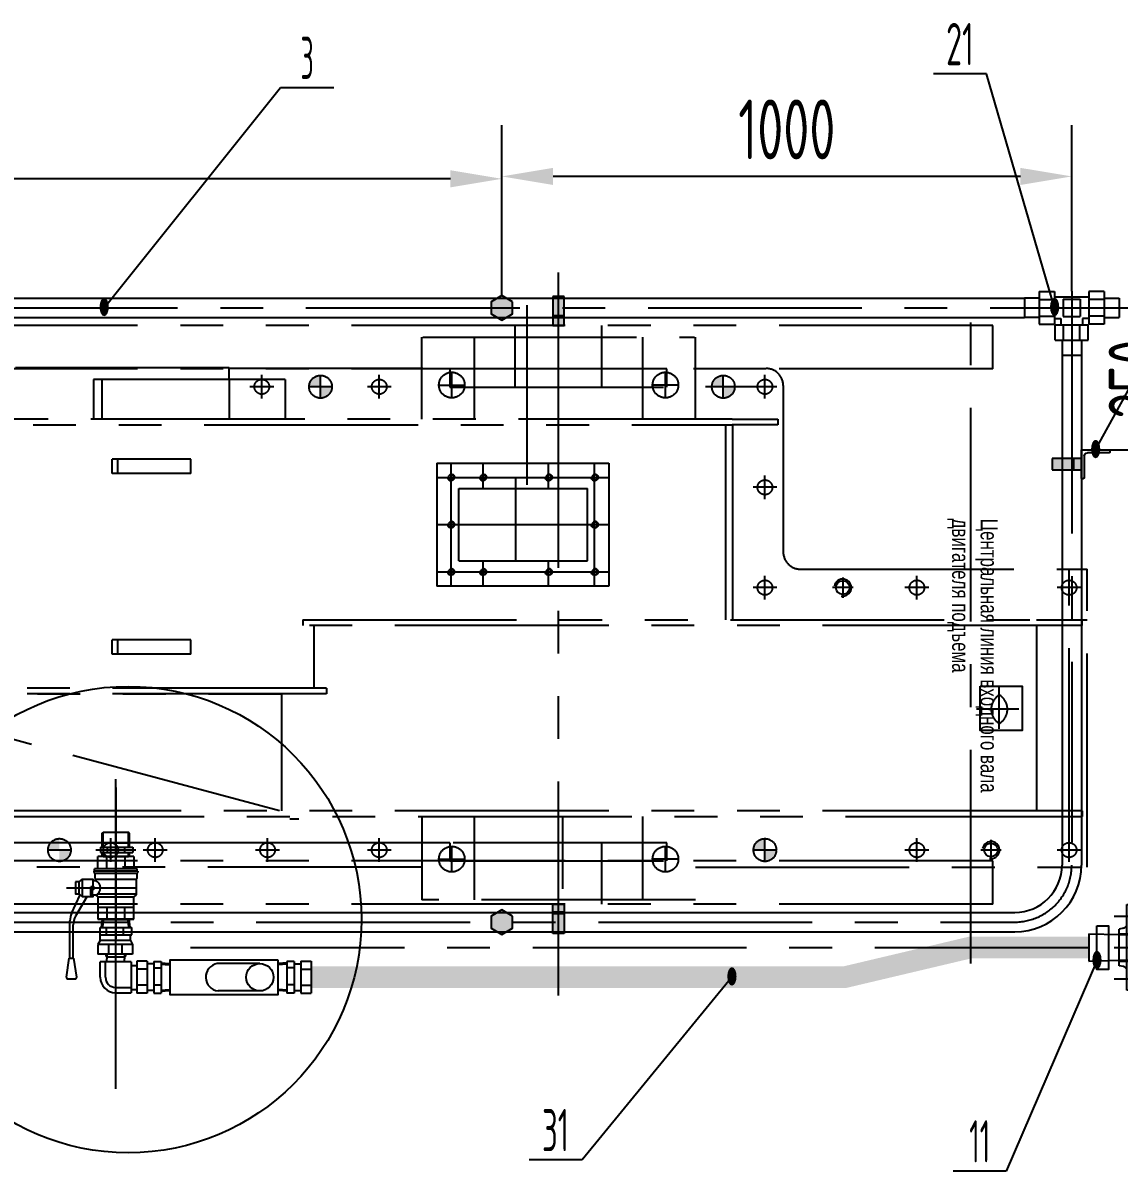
# Model space of a CAD drawing. Header units: millimetres. Extents: x -318 to 12282, y 0 to 8910.
# Drawn here: x 3794 to 5716, y 2776 to 4791 of the extents above; entities that cross this region are included whole.
import ezdxf
from ezdxf.enums import TextEntityAlignment as Align

# ---------------------------------------------------------------- set-up
doc = ezdxf.new("R2010")
doc.units = ezdxf.units.MM
doc.header["$LTSCALE"] = 300
for name, pattern in [('F', [0.75, 0.5, -0.25]), ('G', [2, 1.25, -0.25, 0.25, -0.25]), ('K', [2.5, 1.25, -0.25, 0.25, -0.25, 0.25, -0.25])]:
    doc.linetypes.add(name, pattern=pattern)
for name, color, linetype in [('01', 7, 'Continuous'), ('02', 1, 'Continuous'), ('04', 2, 'F'), ('05', 4, 'G'), ('07', 6, 'K'), ('08', 1, 'Continuous'), ('11', 3, 'Continuous')]:
    doc.layers.add(name, color=color, linetype=linetype)
doc.styles.get("Standard").update_dxf_attribs({"font": 'isocp', "width": 0.707, "bigfont": 'intecad.shx'})
doc.dimstyles.new('INTE', dxfattribs={"dimscale": 30, "dimtxt": 3.5, "dimasz": 3, "dimexe": 3, "dimexo": 0, "dimgap": 1, "dimtad": 1, "dimdec": 3, "dimdsep": 46, "dimtxsty": 'Standard', "dimcen": 0, "dimclrd": 1, "dimclre": 1, "dimclrt": 3, "dimaunit": 1, "dimadec": 4, "dimazin": 0, "dimtfac": 1, "dimtdec": 3, "dimtmove": 0, "dimatfit": 0, "dimfxl": 1, "dimarcsym": 0})

# ---------------------------------------------------------------- blocks, each defined once
blk = doc.blocks.new('*U20', base_point=(-35764, -246.9))
at = {"layer": '01'}
blk.add_circle((-35764, -246.9), 12, dxfattribs=at)
at = {"layer": '02'}
blk.add_arc((-35764, -246.9), 15, 260, 170, dxfattribs=at)
at = {"layer": '05'}
for p, q in [((-35764, -228.9), (-35764, -264.9)), ((-35746, -246.9), (-35782, -246.9))]:
    blk.add_line(p, q, dxfattribs=at)
blk = doc.blocks.new('*U19', base_point=(508.3, 1060.8))
at = {"layer": '01'}
blk.add_circle((508.3, 1060.8), 4.8, dxfattribs=at)
at = {"layer": '02'}
blk.add_arc((508.3, 1060.8), 6, 260, 170, dxfattribs=at)
blk = doc.blocks.new('4')
at = {"layer": '01'}
for p, q in [((-33.7, -16.2), (-32.1, -8.6)), ((-32.1, -8.6), (32.1, -8.6)), ((33.7, -16.2), (32.1, -8.6)), ((-75, -22.6), (75, -22.6)), ((-75, -38.6), (-75, -22.6)), ((-75, -38.6), (75, -38.6)), ((-42, -40.6), (-42, -38.6)), ((42, -38.6), (42, -40.6)), ((75, -22.6), (75, -38.6)), ((-42, -40.6), (42, -40.6))]:
    blk.add_line(p, q, dxfattribs=at)
for centre, start, end in [((-41.5, -14.6), 270, 348.2101), ((41.5, -14.6), 191.7899, 270)]:
    blk.add_arc(centre, 8, start, end, dxfattribs=at)
at = {"layer": '04', "color": 2, "linetype": 'F'}
for p, q in [((-24, -8.6), (-24, -40.6)), ((-22.5, -8.6), (-22.5, -40.6)), ((22.5, -8.6), (22.5, -40.6)), ((24, -8.6), (24, -40.6))]:
    blk.add_line(p, q, dxfattribs=at)
at = {"layer": '05', "color": 4, "linetype": 'G'}
for p, q in [((-55, 0), (-55, -55.8)), ((0, 0), (0, -55.8)), ((55, 0), (55, -55.8))]:
    blk.add_line(p, q, dxfattribs=at)
blk = doc.blocks.new('*U38')
at = {"layer": '01'}
for p, q in [((-57, 28.8), (-57, -28.8)), ((-57, 28.8), (-30, 28.8)), ((-30, 28.8), (-30, -28.8)), ((57, 28.8), (30, 28.8)), ((30, 28.8), (30, -28.8)), ((57, 28.8), (57, -28.8)), ((-57, 17), (-83, 17)), ((-83, 17), (-83, -17)), ((-57, 14.4), (-30, 14.4)), ((30, 19), (-30, 19)), ((-15, 15), (-15, -15)), ((-15, 15), (15, 15)), ((15, 15), (15, -15)), ((57, 14.4), (30, 14.4)), ((57, 17), (83, 17)), ((83, 17), (83, -17)), ((-57, -17), (-83, -17)), ((-57, -14.4), (-30, -14.4)), ((-30, -19), (-19, -19)), ((-19, -19), (-19, -30)), ((-15, -15), (15, -15)), ((30, -19), (19, -19)), ((19, -19), (19, -30)), ((57, -14.4), (30, -14.4)), ((57, -17), (83, -17)), ((-57, -28.8), (-30, -28.8)), ((-28.8, -30), (28.8, -30)), ((-28.8, -57), (-28.8, -30)), ((-14.4, -57), (-14.4, -30)), ((14.4, -57), (14.4, -30)), ((28.8, -57), (28.8, -30)), ((57, -28.8), (30, -28.8)), ((-28.8, -57), (28.8, -57)), ((-17, -57), (-17, -83)), ((17, -57), (17, -83)), ((-17, -83), (17, -83))]:
    blk.add_line(p, q, dxfattribs=at)
at = {"layer": '05'}
for p, q in [((0, 29), (0, -88)), ((-88, 0), (88, 0))]:
    blk.add_line(p, q, dxfattribs=at)
blk = doc.blocks.new('*U21')
at = {"layer": '01'}
for p, q in [((0, 50), (0, 0)), ((0, 50), (3.4, 50)), ((5, 10.5), (5, 48.4)), ((0, 0), (50, 0)), ((48.5, 5), (10.5, 5)), ((50, 0), (50, 3.5))]:
    blk.add_line(p, q, dxfattribs=at)
for centre, radius, start, end in [((3.4, 48.4), 1.65, 0.2621, 90), ((10.5, 10.5), 5.5, 180, 269.8782), ((48.5, 3.5), 1.52, 0, 90)]:
    blk.add_arc(centre, radius, start, end, dxfattribs=at)
blk = doc.blocks.new('*D55')
at = {"layer": '08', "color": 1, "lineweight": -2}
for p, q in [((5721.5, 4291.1), (5923.3, 4291.1)), ((5833.3, 4201.1), (5833.3, 4131.7)), ((5700.5, 4041.7), (5923.3, 4041.7))]:
    blk.add_line(p, q, dxfattribs=at)
at = {"layer": '08', "color": 1}
for points in [[(5818.3, 4201.1), (5848.3, 4201.1), (5833.3, 4291.1)], [(5818.3, 4131.7), (5848.3, 4131.7), (5833.3, 4041.7)]]:
    blk.add_solid(points, dxfattribs=at)
at = {"layer": 'Defpoints', "color": 0}
for p in [(5721.5, 4291.1), (5700.5, 4041.7), (5833.3, 4041.7)]:
    blk.add_point(p, dxfattribs=at)
at = {"layer": '08', "color": 3, "insert": (5750.7, 4166.4), "char_height": 105, "attachment_point": 5, "rotation": 90}
blk.add_mtext('250', dxfattribs=at)
blk = doc.blocks.new('*D56')
at = {"layer": '08', "color": 1, "lineweight": -2}
for p, q in [((4633.8, 4312.5), (4633.8, 4611.7)), ((5633.5, 4320.1), (5633.5, 4611.7)), ((5543.5, 4521.7), (4723.8, 4521.7))]:
    blk.add_line(p, q, dxfattribs=at)
at = {"layer": '08', "color": 1}
for points in [[(4723.8, 4536.7), (4723.8, 4506.7), (4633.8, 4521.7)], [(5543.5, 4536.7), (5543.5, 4506.7), (5633.5, 4521.7)]]:
    blk.add_solid(points, dxfattribs=at)
at = {"layer": 'Defpoints', "color": 0}
for p in [(4633.8, 4521.7), (4633.8, 4312.5), (5633.5, 4320.1)]:
    blk.add_point(p, dxfattribs=at)
at = {"layer": '08', "color": 3, "insert": (5133.7, 4604.2), "char_height": 105, "attachment_point": 5}
blk.add_mtext('1000', dxfattribs=at)
blk = doc.blocks.new('*D57')
at = {"layer": '08', "color": 1, "lineweight": -2}
for p, q in [((2090, 4312.5), (2090, 4607.5)), ((4633.8, 4312.5), (4633.8, 4607.5)), ((4543.8, 4517.5), (2180, 4517.5))]:
    blk.add_line(p, q, dxfattribs=at)
at = {"layer": '08', "color": 1}
for points in [[(2180, 4532.5), (2180, 4502.5), (2090, 4517.5)], [(4543.8, 4532.5), (4543.8, 4502.5), (4633.8, 4517.5)]]:
    blk.add_solid(points, dxfattribs=at)
at = {"layer": 'Defpoints', "color": 0}
for p in [(2090, 4517.5), (2090, 4312.5), (4633.8, 4312.5)]:
    blk.add_point(p, dxfattribs=at)
at = {"layer": '08', "color": 3, "insert": (3361.9, 4600), "char_height": 105, "attachment_point": 5}
blk.add_mtext('2544', dxfattribs=at)

msp = doc.modelspace()

# ---------------------------------------------------------------- hatches: boundary and pattern name
at = {"layer": '01'}
h = msp.add_hatch(color=256, dxfattribs=at)
h.paths.add_polyline_path([(4652.4271, 4301.8165), (4641.5623, 4308.0893), (4626.1318, 4308.0893), (4615.267, 4301.8165), (4615.267, 4291.0893), (4652.4271, 4291.0893)])
h.paths.add_polyline_path([(4652.4271, 4291.0893), (4615.267, 4291.0893), (4615.267, 4280.3621), (4626.1318, 4274.0893), (4641.5623, 4274.0893), (4652.4271, 4280.3621)])
h.paths.add_polyline_path([(4633.847, 4312.5437), (4626.1318, 4308.0893), (4641.5623, 4308.0893)])
h.paths.add_polyline_path([(4641.5623, 4274.0893), (4626.1318, 4274.0893), (4633.847, 4269.6349)])
h = msp.add_hatch(color=256, dxfattribs=at)
h.paths.add_polyline_path([(4743.055, 4273.8393), (4723.055, 4273.8393), (4723.055, 4259.8393), (4743.055, 4259.8393)])
h.paths.add_polyline_path([(4743.055, 4310.8393), (4723.055, 4310.8393), (4723.055, 4276.8393), (4743.055, 4276.8393)])
h.paths.add_polyline_path([(4743.055, 4276.8393), (4723.055, 4276.8393), (4723.055, 4273.8393), (4743.055, 4273.8393)])
h = msp.add_hatch(color=256, dxfattribs=at)
h.paths.add_polyline_path([(5636.455, 4006.703), (5650.455, 4006.703), (5650.455, 4026.703), (5636.455, 4026.703)])
h.paths.add_polyline_path([(5633.455, 4006.703), (5633.455, 4026.703), (5599.455, 4026.703), (5599.455, 4006.703)])
h.paths.add_polyline_path([(5633.455, 4006.703), (5636.455, 4006.703), (5636.455, 4026.703), (5633.455, 4026.703)])
h = msp.add_hatch(color=256, dxfattribs=at)
h.paths.add_polyline_path([(4743.055, 3230.3393), (4743.055, 3244.3393), (4723.055, 3244.3393), (4723.055, 3230.3393)])
h.paths.add_polyline_path([(4723.055, 3193.3393), (4743.055, 3193.3393), (4743.055, 3227.3393), (4723.055, 3227.3393)])
h.paths.add_polyline_path([(4743.055, 3227.3393), (4743.055, 3230.3393), (4723.055, 3230.3393), (4723.055, 3227.3393)])
h = msp.add_hatch(color=256, dxfattribs=at)
h.paths.add_polyline_path([(4652.4271, 3223.8165), (4641.5623, 3230.0893), (4626.1318, 3230.0893), (4615.267, 3223.8165), (4615.267, 3213.0893), (4652.4271, 3213.0893)])
h.paths.add_polyline_path([(4652.4271, 3213.0893), (4615.267, 3213.0893), (4615.267, 3202.3621), (4626.1318, 3196.0893), (4641.5623, 3196.0893), (4652.4271, 3202.3621)])
h.paths.add_polyline_path([(4633.847, 3234.5437), (4626.1318, 3230.0893), (4641.5623, 3230.0893)])
h.paths.add_polyline_path([(4641.5623, 3196.0893), (4626.1318, 3196.0893), (4633.847, 3191.6349)])
at = {"layer": '07', "linetype": 'K'}
h = msp.add_hatch(color=6, dxfattribs=at)
h.paths.add_polyline_path([(4315.855, 4132.5893), (4315.855, 4152.5893), (4335.855, 4152.5893, -0.414213562)])
h.paths.add_polyline_path([(4315.855, 4152.5893), (4295.855, 4152.5893, -0.414213562), (4315.855, 4172.5893)])
h = msp.add_hatch(color=6, dxfattribs=at)
h.paths.add_polyline_path([(5022.355, 4132.5893), (5022.355, 4152.5893), (5042.355, 4152.5893, -0.414213562)])
h.paths.add_polyline_path([(5022.355, 4152.5893), (5002.355, 4152.5893, -0.414213562), (5022.355, 4172.5893)])
h = msp.add_hatch(color=6, dxfattribs=at)
h.paths.add_polyline_path([(3877.855, 3339.5893), (3857.855, 3339.5893), (3857.855, 3319.5893, 0.414213562)])
h.paths.add_polyline_path([(3857.855, 3359.5893, 0.414213562), (3837.855, 3339.5893), (3857.855, 3339.5893)])
h = msp.add_hatch(color=6, dxfattribs=at)
h.paths.add_polyline_path([(5095.355, 3319.5893), (5095.355, 3339.5893), (5115.355, 3339.5893, -0.414213562)])
h.paths.add_polyline_path([(5095.355, 3339.5893), (5075.355, 3339.5893, -0.414213562), (5095.355, 3359.5893)])

# ---------------------------------------------------------------- linework, layer by layer
for p, q in [((3988.5114, 3328.0393), (3925.0028, 3328.0393)), ((3925.0028, 3306.6393), (3925.0028, 3328.0393)), ((3940.88, 3306.6393), (3940.88, 3328.0393)), ((3972.6342, 3328.0393), (3972.6342, 3306.6393)), ((3988.5114, 3328.0393), (3988.5114, 3306.6393)), ((3994.3805, 3306.6393), (3919.1337, 3306.6393)), ((3919.1337, 3302.4107), (3919.1337, 3306.6393)), ((3994.3805, 3302.4107), (3994.3805, 3306.6393)), ((3892.7673, 3283.492), (3898.3375, 3288.4695)), ((3916.4409, 3285.9144), (3916.4409, 3274.9305)), ((3995.2571, 3302.4107), (3918.2571, 3302.4107)), ((3918.2571, 3302.4107), (3918.2571, 3299.9384)), ((3918.2571, 3299.9384), (3920.0134, 3298.1821)), ((3993.5008, 3298.1821), (3920.0134, 3298.1821)), ((3920.0134, 3298.1821), (3920.0134, 3289.5464)), ((3920.0134, 3289.5464), (3921.3131, 3288.2467)), ((3921.3131, 3288.2467), (3992.2011, 3288.2467)), ((3921.3131, 3288.2467), (3921.3131, 3285.9144)), ((3993.5008, 3289.5464), (3992.2011, 3288.2467)), ((3992.2011, 3288.2467), (3992.2011, 3260.9245)), ((3993.5008, 3298.1821), (3995.2571, 3299.9384)), ((3993.5008, 3298.1821), (3993.5008, 3289.5464)), ((3995.2571, 3302.4107), (3995.2571, 3299.9384)), ((3916.4409, 3274.9305), (3912.7128, 3274.9305)), ((3912.7128, 3274.9305), (3912.7128, 3257.6092)), ((3915.106, 3270.7689), (3915.106, 3260.1642)), ((3879.1742, 3228.2767), (3894.5026, 3261.036)), ((3906.1913, 3257.6092), (3886.149, 3223.2841)), ((3892.7673, 3262.5866), (3898.3375, 3257.6092)), ((3915.106, 3261.6357), (3912.7128, 3261.6357)), ((3921.761, 3260.4767), (3925.0028, 3257.2348)), ((3924.3195, 3262.7071), (3992.2011, 3262.7071)), ((3925.0028, 3257.2348), (3988.5114, 3257.2348)), ((3925.0028, 3257.2348), (3925.0028, 3218.0393)), ((3992.2011, 3260.9245), (3988.5114, 3257.2348)), ((3988.5114, 3218.0393), (3988.5114, 3257.2348)), ((3925.0028, 3239.4393), (3988.5114, 3239.4393)), ((3940.88, 3239.4393), (3940.88, 3218.0393)), ((3972.6342, 3218.0393), (3972.6342, 3239.4393)), ((3876.3467, 3149.9936), (3876.3467, 3215.5624)), ((3882.056, 3149.9936), (3882.056, 3208.157)), ((3925.0028, 3218.0393), (3988.5114, 3218.0393)), ((3988.0147, 3218.0393), (3925.4995, 3218.0393)), ((3870.2869, 3116.7), (3875.0393, 3149.9936)), ((3875.0393, 3149.9936), (3883.3634, 3149.9936)), ((3888.1158, 3116.7), (3883.3634, 3149.9936)), ((3873.2568, 3113.2761), (3885.1459, 3113.2761))]:
    msp.add_line(p, q)
for points in [[(3916.4409, 3260.1642), (3916.4409, 3257.6092), (3898.3375, 3257.6092), (3898.3375, 3288.4695), (3916.4409, 3288.4695), (3916.4409, 3285.9144)], [(3916.4409, 3285.9144), (3921.3131, 3285.9144)], [(3921.3131, 3260.1642), (3912.7128, 3260.1642), (3912.7128, 3274.9305)]]:
    msp.add_lwpolyline(points)
for points in [[(3885.8045, 3283.492), (3885.8045, 3262.5866), (3892.7673, 3262.5866), (3892.7673, 3283.492)], [(3915.106, 3274.9305), (3915.106, 3270.7689), (3917.953, 3270.7689), (3917.953, 3274.9305)]]:
    msp.add_lwpolyline(points, close=True)
for centre, radius, start, end in [((3915.5985, 3273.0393), 14.0863, 293.9342017, 66.0657983), ((3906.3467, 3215.5624), 30, 154.9246566, 180), ((3912.056, 3208.157), 30, 149.719451, 180), ((3873.2568, 3116.2761), 3, 171.8763811, 270), ((3885.1459, 3116.2761), 3, 270, 8.1236189)]:
    msp.add_arc(centre, radius, start, end)
at = {"layer": '01'}
for p, q in [((1890.255, 4308.0893), (4651.4549, 4308.0893)), ((4641.5623, 4308.0893), (5550.455, 4308.0893)), ((4678.4549, 3980.5691), (4678.4549, 4295.5893)), ((4743.055, 4310.8393), (4723.055, 4310.8393)), ((4723.055, 4310.8393), (4723.055, 4259.8393)), ((4743.055, 4259.8393), (4743.055, 4310.8393)), ((1890.255, 4274.0893), (4651.4549, 4274.0893)), ((4641.5623, 4274.0893), (5550.455, 4274.0893)), ((4743.055, 4276.8393), (4723.055, 4276.8393)), ((4743.055, 4273.8393), (4723.055, 4273.8393)), ((4723.055, 4259.8393), (4743.055, 4259.8393)), ((5616.455, 4217.0893), (5616.455, 3313.0893)), ((5650.455, 4217.0893), (5650.455, 3313.0893)), ((5650.455, 4026.703), (5599.455, 4026.703)), ((5599.455, 4026.703), (5599.455, 4006.703)), ((5633.455, 4026.703), (5633.455, 4006.703)), ((5636.455, 4026.703), (5636.455, 4006.703)), ((5650.455, 4006.703), (5650.455, 4026.703)), ((5599.455, 4006.703), (5650.455, 4006.703)), ((3930.1647, 3344.5393), (3930.1647, 3335.5393)), ((3941.746, 3344.5393), (3941.746, 3335.5393)), ((3971.7682, 3344.5393), (3971.7682, 3335.5393)), ((3986.7793, 3344.5393), (3986.7793, 3335.5393)), ((4723.055, 3244.3393), (4743.055, 3244.3393)), ((4723.055, 3193.3393), (4723.055, 3244.3393)), ((4743.055, 3244.3393), (4743.055, 3193.3393)), ((1890.255, 3230.0893), (5533.455, 3230.0893)), ((4743.055, 3230.3393), (4723.055, 3230.3393)), ((4743.055, 3227.3393), (4723.055, 3227.3393)), ((3929.2316, 3190.7712), (3929.2316, 3203.5678)), ((3931.7571, 3217.562), (3981.7571, 3217.562)), ((3933.1325, 3218.0393), (3980.3817, 3218.0393)), ((3940.6317, 3190.7712), (3940.6317, 3203.5678)), ((3970.1844, 3190.7712), (3970.1844, 3203.5678)), ((3984.9607, 3190.7712), (3984.9607, 3203.5678)), ((1890.255, 3196.0893), (5533.455, 3196.0893)), ((3929.444, 3180.7568), (3929.444, 3190.7712)), ((3982.496, 3180.7568), (3982.496, 3190.7712)), ((4743.055, 3193.3393), (4723.055, 3193.3393)), ((5663.5316, 3192.7253), (5663.5316, 3144.7253)), ((5663.5316, 3192.7253), (5716.4223, 3191.2253)), ((3929.444, 3180.7568), (3925.1053, 3173.7432)), ((3986.1355, 3173.7432), (3925.1053, 3173.7432)), ((3925.1053, 3173.7432), (3925.1053, 3157.0088)), ((3982.496, 3180.7568), (3929.444, 3180.7568)), ((3944.2038, 3173.7432), (3944.2038, 3157.0088)), ((3967.037, 3173.7432), (3967.037, 3157.0088)), ((3982.496, 3180.7568), (3986.1355, 3173.7432)), ((3986.1355, 3173.7432), (3986.1355, 3157.0088)), ((3986.1355, 3157.0088), (3925.1053, 3157.0088)), ((3929.4293, 3116.2292), (3929.4293, 3143.2292)), ((3983.4293, 3143.2292), (3929.4293, 3143.2292)), ((3938.6629, 3116.2292), (3938.6629, 3143.2292)), ((3939.3293, 3157.0088), (3939.3293, 3153.5063)), ((3939.3293, 3153.5063), (3941.1293, 3151.7063)), ((3940.8408, 3143.2292), (3940.8408, 3148.6463)), ((3971.7293, 3151.7063), (3941.1293, 3151.7063)), ((3973.5293, 3153.5063), (3971.7293, 3151.7063)), ((3972.0177, 3143.2292), (3972.0177, 3148.6463)), ((3973.5293, 3157.0088), (3973.5293, 3153.5063)), ((3983.4293, 3143.2292), (3983.4293, 3089.2292)), ((4011.6937, 3144.2884), (3993.6937, 3144.2884)), ((4023.2925, 3144.0938), (4036.0891, 3144.0938)), ((4269.5607, 3144.0938), (4256.764, 3144.0938)), ((4281.1595, 3144.2884), (4299.1595, 3144.2884)), ((5663.5316, 3144.7253), (5716.4223, 3146.2253)), ((3993.6937, 3136.3597), (3983.4293, 3136.3597)), ((4011.6937, 3130.2588), (3993.6937, 3130.2588)), ((4023.2925, 3139.6146), (4011.6937, 3139.6146)), ((4023.2925, 3132.6936), (4036.0891, 3132.6936)), ((4209.5038, 3140.2292), (4134.5039, 3140.2292)), ((4269.5607, 3132.6936), (4256.764, 3132.6936)), ((4269.5607, 3139.6146), (4281.1595, 3139.6146)), ((4281.1595, 3130.2588), (4299.1595, 3130.2588)), ((4023.2925, 3103.141), (4036.0891, 3103.141)), ((4269.5607, 3103.141), (4256.764, 3103.141)), ((3956.4293, 3098.4629), (3983.4293, 3098.4629)), ((3956.4293, 3089.2292), (3983.4293, 3089.2292)), ((3993.6937, 3094.0862), (3983.4293, 3094.0862)), ((4011.6937, 3102.1996), (3993.6937, 3102.1996)), ((4011.6937, 3088.17), (3993.6937, 3088.17)), ((4023.2925, 3093.0765), (4011.6937, 3093.0765)), ((4023.2925, 3088.3647), (4036.0891, 3088.3647)), ((4209.5038, 3092.2292), (4136.0424, 3092.2292)), ((4269.5607, 3088.3647), (4256.764, 3088.3647)), ((4269.5607, 3093.0765), (4281.1595, 3093.0765)), ((4281.1595, 3102.1996), (4299.1595, 3102.1996)), ((4281.1595, 3088.17), (4299.1595, 3088.17))]:
    msp.add_line(p, q, dxfattribs=at)
at = {"layer": '01', "color": 7, "linetype": 'Continuous'}
for p, q in [((4261.95, 3394.0576), (4277.9883, 3394.0576)), ((3932.7571, 3369.0393), (3934.7571, 3371.0393)), ((3932.7571, 3344.5393), (3932.7571, 3369.0393)), ((3934.7571, 3371.0393), (3978.7571, 3371.0393)), ((3980.7571, 3369.0393), (3978.7571, 3371.0393)), ((3980.7571, 3344.5393), (3980.7571, 3369.0393)), ((3930.1647, 3344.5393), (3986.7793, 3344.5393)), ((3934.7571, 3352.0393), (3978.7571, 3352.0393)), ((3930.1647, 3335.5393), (3986.7793, 3335.5393)), ((3932.7571, 3328.0393), (3932.7571, 3335.5393)), ((3934.7571, 3328.0393), (3978.7571, 3328.0393)), ((3980.7571, 3328.0393), (3980.7571, 3335.5393)), ((3929.2316, 3203.5678), (3984.9607, 3203.5678)), ((3931.8589, 3203.5678), (3933.14, 3218.2109)), ((3978.7571, 3218.0393), (3934.7571, 3218.0393)), ((3935.1012, 3218.0393), (3978.413, 3218.0393)), ((3981.6553, 3203.5678), (3980.3742, 3218.2109)), ((3929.2316, 3190.7712), (3984.9607, 3190.7712)), ((3941.1293, 3151.7063), (3941.1293, 3148.6463)), ((3971.7293, 3151.7063), (3971.7293, 3148.6463)), ((3993.6937, 3144.2884), (3993.6937, 3088.17)), ((4011.6937, 3144.2884), (4011.6937, 3088.17)), ((4023.2925, 3144.0938), (4023.2925, 3088.3647)), ((4036.0891, 3144.0938), (4036.0891, 3088.3647)), ((4256.764, 3144.0938), (4256.764, 3088.3647)), ((4269.5607, 3144.0938), (4269.5607, 3088.3647)), ((4281.1595, 3144.2884), (4281.1595, 3088.17)), ((4299.1595, 3144.2884), (4299.1595, 3088.17)), ((4036.0891, 3141.4665), (4050.7322, 3140.1854)), ((4256.764, 3141.4665), (4242.1209, 3140.1854)), ((4036.0891, 3091.67), (4050.7322, 3092.9511)), ((4256.764, 3091.67), (4242.1209, 3092.9511))]:
    msp.add_line(p, q, dxfattribs=at)
at = {"layer": '01'}
for points in [[(4652.4271, 4301.8165), (4633.847, 4312.5437), (4615.267, 4301.8165), (4615.267, 4280.3621), (4633.847, 4269.6349), (4652.4271, 4280.3621)], [(4652.4271, 4301.8165), (4633.847, 4312.5437), (4615.267, 4301.8165), (4615.267, 4280.3621), (4633.847, 4269.6349), (4652.4271, 4280.3621)], [(5472.8171, 3627.0076), (5546.3625, 3627.0076), (5546.3625, 3549.3295), (5472.8171, 3549.3295)], [(4652.4271, 3223.8165), (4633.847, 3234.5437), (4615.267, 3223.8165), (4615.267, 3202.3621), (4633.847, 3191.6349), (4652.4271, 3202.3621)], [(4652.4271, 3223.8165), (4633.847, 3234.5437), (4615.267, 3223.8165), (4615.267, 3202.3621), (4633.847, 3191.6349), (4652.4271, 3202.3621)], [(5677.7669, 3206.4697), (5697.949, 3206.4697), (5697.949, 3130.0094), (5677.7669, 3130.0094)], [(4241.4266, 3146.2292), (4051.4266, 3146.2292), (4051.4266, 3086.2292), (4241.4266, 3086.2292)]]:
    msp.add_lwpolyline(points, close=True, dxfattribs=at)
at = {"layer": '01', "const_width": 38}
msp.add_lwpolyline([(4299.1595, 3116.2292), (5234.4968, 3116.2292), (5456.355, 3168.7253), (5663.5316, 3168.7253)], dxfattribs=at)
at = {"layer": '01'}
msp.add_circle((4209.5038, 3116.2292), 24, dxfattribs=at)
for centre, radius, start, end in [((5533.455, 3313.0893), 117, 270, 0), ((5533.455, 3313.0893), 83, 270, 0), ((4138.7693, 3116.3413), 24.2658, 100.1239786, 263.5475772), ((3956.4293, 3116.2292), 27, 180, 270), ((3956.4293, 3116.2292), 17.7663, 180, 270)]:
    msp.add_arc(centre, radius, start, end, dxfattribs=at)
at = {"layer": '02'}
for p, q in [((5483.8671, 4701.7684), (5390.8671, 4701.7684)), ((5603.455, 4291.0893), (5483.8671, 4701.7684)), ((5675.455, 4041.703), (6035.6985, 4701.7684)), ((3936.3526, 4291.0893), (4245.8948, 4677.6071)), ((4245.8948, 4677.6071), (4338.8948, 4677.6071)), ((3941.1293, 3157.0088), (3941.1293, 3151.7063)), ((3971.7293, 3157.0088), (3971.7293, 3151.7063)), ((5677.7669, 3145.129), (5518.6036, 2776.2517)), ((5037.4384, 3116.2292), (4774.5412, 2795.8841)), ((4774.5412, 2795.8841), (4681.5412, 2795.8841)), ((5518.6036, 2776.2517), (5425.6036, 2776.2517))]:
    msp.add_line(p, q, dxfattribs=at)
at = {"layer": '02', "color": 1, "linetype": 'Continuous'}
for p, q in [((3934.7571, 3344.5393), (3934.7571, 3371.0393)), ((3978.7571, 3344.5393), (3978.7571, 3371.0393)), ((4542.555, 3352.0393), (2180.555, 3352.0393)), ((3934.7571, 3328.0393), (3934.7571, 3335.5393)), ((3978.7571, 3328.0393), (3978.7571, 3335.5393)), ((3933.8351, 3203.5678), (3935.1012, 3218.0393)), ((3979.6791, 3203.5678), (3978.413, 3218.0393)), ((4036.0891, 3139.4902), (4050.5606, 3138.2241)), ((4256.764, 3139.4902), (4242.2925, 3138.2241)), ((4036.0891, 3093.6463), (4050.5606, 3094.9124)), ((4256.764, 3093.6463), (4242.2925, 3094.9124))]:
    msp.add_line(p, q, dxfattribs=at)
at = {"layer": '02'}
msp.add_circle((3978.4547, 3217.562), 409.2235, dxfattribs=at)
at = {"layer": '04', "color": 2, "linetype": 'F'}
for p, q in [((4657.055, 4152.1393), (4657.055, 4259.8393)), ((4809.055, 4152.1393), (4809.055, 4259.8393)), ((4809.055, 3244.3393), (4809.055, 3352.0393))]:
    msp.add_line(p, q, dxfattribs=at)
at = {"layer": '05', "color": 4, "linetype": 'G'}
for p, q in [((4733.055, 4102.4236), (4733.055, 4353.0305)), ((5456.355, 3140.486), (5456.355, 4298.0358)), ((1890.255, 4291.0893), (5706.9032, 4291.0893)), ((5633.455, 4270.0893), (5633.455, 3353.0893)), ((3956.7571, 3449.4336), (3956.7571, 3183.8963)), ((3956.7571, 3291.4725), (3956.7571, 3387.0505)), ((4733.055, 3144.7236), (4733.055, 3395.2305)), ((3921.7571, 3340.0393), (3991.7571, 3340.0393)), ((3870.2571, 3273.0393), (3993.5565, 3273.0393)), ((1203.201, 3213.0893), (5533.455, 3213.0893)), ((4088.0012, 3168.7253), (5790.7484, 3168.7253))]:
    msp.add_line(p, q, dxfattribs=at)
msp.add_arc((5533.455, 3313.0893), 100, 270, 0, dxfattribs=at)
at = {"layer": '07', "color": 6, "linetype": 'K'}
for p, q in [((4733.455, 3084.5916), (4733.455, 4338.9804)), ((5495.055, 4259.8393), (3260.055, 4259.8393)), ((5495.055, 4183.8393), (5495.055, 4259.8393)), ((4493.455, 4095.5893), (4493.455, 4239.5893)), ((4495.305, 4239.5893), (4971.605, 4239.5893)), ((4585.955, 4095.5893), (4585.955, 4239.5893)), ((4880.955, 4095.5893), (4880.955, 4239.5893)), ((4973.455, 4095.5893), (4973.455, 4239.5893)), ((5495.055, 4183.8393), (3260.055, 4183.8393)), ((4155.855, 4185.7893), (3361.855, 4185.7893)), ((4155.855, 4165.5893), (4155.855, 4185.7893)), ((4495.305, 4184.5893), (4155.855, 4184.5893)), ((4212.855, 4131.7572), (4212.855, 4173.4215)), ((4315.855, 4131.7572), (4315.855, 4173.4215)), ((4418.855, 4131.7572), (4418.855, 4173.4215)), ((4923.555, 4183.8393), (4542.555, 4183.8393)), ((4542.555, 4183.8393), (4542.555, 4152.0393)), ((4546.0804, 4134.7572), (4546.0804, 4176.4215)), ((4920.855, 4134.7572), (4920.855, 4176.4215)), ((4923.555, 4152.0393), (4923.555, 4183.8393)), ((4973.455, 4184.5893), (5097.105, 4184.5893)), ((5022.355, 4131.7572), (5022.355, 4173.4215)), ((5095.355, 4131.7572), (5095.355, 4173.4215)), ((3917.7927, 4165.5893), (3917.7927, 4095.5893)), ((4253.6935, 4165.5893), (3917.7927, 4165.5893)), ((3931.9599, 4165.5893), (3931.9599, 4095.5893)), ((4155.855, 4165.5893), (4155.855, 4095.5893)), ((4233.6872, 4152.5893), (4192.0229, 4152.5893)), ((4253.6935, 4165.5893), (4253.6935, 4095.5893)), ((4336.6872, 4152.5893), (4295.0229, 4152.5893)), ((4439.6872, 4152.5893), (4398.0229, 4152.5893)), ((4525.2482, 4155.5893), (4566.9125, 4155.5893)), ((4542.555, 4152.0393), (4923.555, 4152.0393)), ((4941.6872, 4155.5893), (4900.0229, 4155.5893)), ((5116.1872, 4152.5893), (4990.8317, 4152.5893)), ((5127.455, 4154.5893), (5127.455, 3862.5893)), ((5038.105, 4095.5893), (3361.855, 4095.5893)), ((5038.105, 4095.5893), (5117.9931, 4095.5893)), ((5117.9931, 4095.5893), (5117.9931, 4085.5893)), ((3361.855, 4085.5893), (5038.105, 4085.5893)), ((5026.455, 4085.5893), (5026.455, 3743.5893)), ((5117.9931, 4085.5893), (5038.105, 4085.5893)), ((5038.455, 4085.5893), (5038.455, 3743.5893)), ((4088.1305, 4025.5893), (3950.1708, 4025.5893)), ((3950.1708, 4000.5893), (3950.1708, 4025.5893)), ((3960.4922, 4000.5893), (3960.4922, 4025.5893)), ((4088.1305, 4000.5893), (4088.1305, 4025.5893)), ((4519.7945, 4018.5893), (4519.7945, 3802.5893)), ((4519.7945, 4018.5893), (4821.6356, 4018.5893)), ((4544.7945, 3802.5893), (4544.7945, 4018.5893)), ((4600.9523, 3974.0893), (4600.9523, 4018.5893)), ((4715.9523, 3974.0893), (4715.9523, 4018.5893)), ((4796.6356, 3802.5893), (4796.6356, 4018.5893)), ((4821.6356, 4018.5893), (4821.6356, 3802.5893)), ((4088.1305, 4000.5893), (3950.1708, 4000.5893)), ((4519.7945, 3993.5893), (4821.6356, 3993.5893)), ((4658.4523, 3847.0893), (4658.4523, 3993.5893)), ((5095.355, 3955.2572), (5095.355, 3996.9215)), ((4558.5368, 3847.0893), (4558.5368, 3974.0893)), ((4558.5368, 3974.0893), (4784.109, 3974.0893)), ((4784.109, 3847.0893), (4784.109, 3974.0893)), ((5116.1872, 3976.0893), (5074.5229, 3976.0893)), ((4658.4523, 3876.3717), (4658.4523, 3949.1824)), ((4519.7945, 3910.5893), (4821.6356, 3910.5893)), ((4558.5368, 3847.0893), (4784.109, 3847.0893)), ((4600.9523, 3802.5893), (4600.9523, 3847.0893)), ((4715.9523, 3802.5893), (4715.9523, 3847.0893)), ((5157.105, 3832.5893), (5660.455, 3832.5893)), ((5628.855, 3318.7572), (5628.855, 3832.5893)), ((5660.455, 3309.5893), (5660.455, 3832.5893)), ((4519.7945, 3827.5893), (4821.6356, 3827.5893)), ((5095.355, 3779.2572), (5095.355, 3820.9215)), ((5361.855, 3779.2572), (5361.855, 3820.9215)), ((4821.6356, 3802.5893), (4519.7945, 3802.5893)), ((5116.1872, 3800.0893), (5074.5229, 3800.0893)), ((5382.6872, 3800.0893), (5341.0229, 3800.0893)), ((5649.6872, 3800.0893), (5608.0229, 3800.0893)), ((4284.8465, 3743.5893), (5660.455, 3743.5893)), ((4284.8465, 3743.5893), (4284.8465, 3733.5893)), ((4284.8465, 3743.5893), (4284.8465, 3733.5893)), ((5571.4553, 3733.5893), (4284.8465, 3733.5893)), ((4303.9517, 3733.5893), (4303.9517, 3623.5893)), ((5571.455, 3743.5893), (5651.5931, 3743.5893)), ((5571.455, 3733.5893), (5571.455, 3408.5893)), ((5651.5931, 3733.5893), (5571.4553, 3733.5893)), ((5651.5931, 3733.5893), (5651.5931, 3743.5893)), ((4088.1305, 3708.5893), (3950.1708, 3708.5893)), ((3950.1708, 3683.5893), (3950.1708, 3708.5893)), ((3960.4922, 3683.5893), (3960.4922, 3708.5893)), ((4088.1305, 3683.5893), (4088.1305, 3708.5893)), ((4088.1305, 3683.5893), (3950.1708, 3683.5893)), ((5506.4476, 3552.1683), (5506.4476, 3628.5666)), ((4326.2267, 3623.5893), (3361.855, 3623.5893)), ((4326.2267, 3613.5893), (3361.855, 3613.5893)), ((3369.355, 3613.5893), (4247.355, 3613.5893)), ((4247.355, 3613.5893), (4247.355, 3408.5893)), ((4326.2267, 3623.5893), (4326.2267, 3613.5893)), ((5540.5147, 3586.5893), (5466.4132, 3586.5893)), ((4243.623, 3408.5893), (3762.1884, 3537.5893)), ((5571.4553, 3408.5893), (3736.855, 3408.5893)), ((5651.5931, 3408.5893), (5571.4553, 3408.5893)), ((5651.5931, 3408.5893), (5651.5931, 3398.5893)), ((3736.855, 3398.5893), (5660.455, 3398.5893)), ((4493.455, 3398.5893), (4493.455, 3252.1893)), ((4585.955, 3252.1893), (4585.955, 3398.5893)), ((4740.955, 3271.5893), (4740.955, 3398.5893)), ((4880.955, 3252.1893), (4880.955, 3398.5893)), ((5571.455, 3398.5893), (5651.5931, 3398.5893)), ((3947.7571, 3318.7572), (3947.7571, 3360.4215)), ((4025.855, 3318.7572), (4025.855, 3360.4215)), ((4222.855, 3318.7572), (4222.855, 3360.4215)), ((4418.855, 3318.7572), (4418.855, 3360.4215)), ((4923.555, 3352.0393), (4542.555, 3352.0393)), ((4542.555, 3352.0393), (4542.555, 3320.3393)), ((4923.555, 3320.3393), (4923.555, 3352.0393)), ((5095.355, 3318.7572), (5095.355, 3360.4215)), ((5361.855, 3318.7572), (5361.855, 3360.4215)), ((3878.6872, 3339.5893), (3837.0229, 3339.5893)), ((4046.6872, 3339.5893), (4005.0229, 3339.5893)), ((4243.6872, 3339.5893), (4202.0229, 3339.5893)), ((4439.6872, 3339.5893), (4398.0229, 3339.5893)), ((4546.0804, 3302.7572), (4546.0804, 3344.4215)), ((4920.855, 3302.7572), (4920.855, 3344.4215)), ((5116.1872, 3339.5893), (5074.5229, 3339.5893)), ((5382.6872, 3339.5893), (5341.0229, 3339.5893)), ((5649.6872, 3339.5893), (5608.0229, 3339.5893)), ((5495.055, 3320.3393), (3260.055, 3320.3393)), ((4493.455, 3309.5893), (3793.9223, 3309.5893)), ((4525.2482, 3323.5893), (4566.9125, 3323.5893)), ((4542.555, 3320.3393), (4923.555, 3320.3393)), ((4941.6872, 3323.5893), (4900.0229, 3323.5893)), ((4973.455, 3309.5893), (5660.455, 3309.5893)), ((5495.055, 3244.3393), (5495.055, 3320.3393)), ((5495.055, 3244.3393), (3260.055, 3244.3393)), ((4973.455, 3252.1893), (4493.455, 3252.1893))]:
    msp.add_line(p, q, dxfattribs=at)
for centre, radius in [((4315.855, 4152.5893), 20), ((4546.0804, 4155.5893), 22.5), ((4920.855, 4155.5893), 22.5), ((5022.355, 4152.5893), 20), ((4212.855, 4152.5893), 13), ((4418.855, 4152.5893), 13), ((5095.355, 4152.5893), 13), ((5095.355, 3976.0893), 13), ((5095.355, 3800.0893), 13), ((5361.855, 3800.0893), 13), ((5628.855, 3800.0893), 13), ((3857.855, 3339.5893), 20), ((3947.7571, 3339.5893), 13), ((4025.855, 3339.5893), 13), ((4222.855, 3339.5893), 13), ((4418.855, 3339.5893), 13), ((4546.0804, 3323.5893), 22.5), ((4920.855, 3323.5893), 22.5), ((5095.355, 3339.5893), 20), ((5361.855, 3339.5893), 13), ((5628.855, 3339.5893), 13)]:
    msp.add_circle(centre, radius, dxfattribs=at)
for centre, radius, start, end in [((5097.455, 4154.5893), 30, 0, 90), ((5157.455, 3862.5893), 30, 180, 270), ((5521.1967, 3586.5893), 29.0265, 120.5391029, 239.4608971), ((5491.6985, 3586.5893), 29.0265, 300.5391029, 59.4608971)]:
    msp.add_arc(centre, radius, start, end, dxfattribs=at)
at = {"layer": '11'}
msp.add_line((3956.7571, 2920.6134), (3956.7571, 3464.0325), dxfattribs=at)

# ---------------------------------------------------------------- block references
at = {"layer": '01'}
msp.add_blockref('*U38', (5633.455, 4291.0893), dxfattribs=at)
at = {"layer": '01', "xscale": -1, "rotation": 180}
msp.add_blockref('*U21', (5650.455, 4041.703), dxfattribs=at)
at = {"layer": '01', "rotation": 90}
msp.add_blockref('4', (5707.8143, 3168.7253), dxfattribs=at)
at = {"layer": '07', "color": 6, "linetype": 'K', "xscale": -1, "rotation": 180}
for p in [(4544.7945, 3993.5893), (4600.9523, 3993.5893), (4715.9523, 3993.5893), (4796.6356, 3993.5893), (4544.7945, 3910.5893), (4796.6356, 3910.5893), (4544.7945, 3827.5893), (4600.9523, 3827.5893), (4715.9523, 3827.5893), (4796.6356, 3827.5893)]:
    msp.add_blockref('*U19', p, dxfattribs=at)
at = {"layer": '07', "color": 6, "linetype": 'K'}
for p in [(5231.855, 3800.0893), (5491.855, 3339.5893)]:
    msp.add_blockref('*U20', p, dxfattribs=at)

# ---------------------------------------------------------------- texts
at = {"layer": '01', "insert": (5503.7008, 3921.1786), "char_height": 30, "attachment_point": 1, "rotation": 270}
msp.add_mtext('{\\fArial|b0|i0|c204|p34;\\C3;Центральная линия входного вала\\Pдвигателя подъема}', dxfattribs=at)
at = {"layer": '02', "width": 0.605172}
for p, p2 in [((3927.3526, 4276.0893), (3945.3526, 4276.0893)), ((5594.455, 4276.0893), (5612.455, 4276.0893)), ((5666.455, 4026.703), (5684.455, 4026.703)), ((5668.7669, 3130.129), (5686.7669, 3130.129)), ((5028.4384, 3101.2292), (5046.4384, 3101.2292))]:
    msp.add_text('●', height=30, dxfattribs=at).set_placement(p, p2, align=Align.FIT)
at = {"layer": '11'}
for s, height, width, p, p2 in [('21', 74.24621, 0.623098, (5413.0792, 4716.7684), (5461.6551, 4716.7684)), ('3', 74.2462, 0.527686, (4280.8092, 4692.6071), (4303.9803, 4692.6071)), ('31', 74.24621, 0.606, (4704.4198, 2810.8841), (4751.6626, 2810.8841)), ('11', 74.24621, 0.582235, (5453.7314, 2791.2517), (5490.4758, 2791.2517))]:
    msp.add_text(s, height=height, dxfattribs=dict(at, width=width)).set_placement(p, p2, align=Align.FIT)

# ---------------------------------------------------------------- dimensions: what is measured, and where the dimension line sits
at = {"layer": '08'}
for base, p1, p2, text, picture, middle in [((2090.0452, 4517.5123), (4633.847, 4312.5437), (2090.0452, 4312.5437), '2544', '*D57', (3361.9461, 4600.0227)), ((4633.847, 4521.7449), (5633.455, 4320.0893), (4633.847, 4312.5437), '1000', '*D56', (5133.651, 4604.2449))]:
    dim = msp.add_linear_dim(base=base, p1=p1, p2=p2, text=text, dimstyle='INTE', dxfattribs=at)
    dim.commit()
    dim.dimension.update_dxf_attribs({"geometry": picture, "text_midpoint": middle})
dim = msp.add_linear_dim(base=(5833.2506, 4041.703), p1=(5721.455, 4291.0893), p2=(5700.455, 4041.703), angle=90, text='250', dimstyle='INTE', dxfattribs=at)
dim.commit()
dim.dimension.update_dxf_attribs({"geometry": '*D55', "text_midpoint": (5750.7403, 4166.3962)})

doc.saveas('drawing.dxf')
